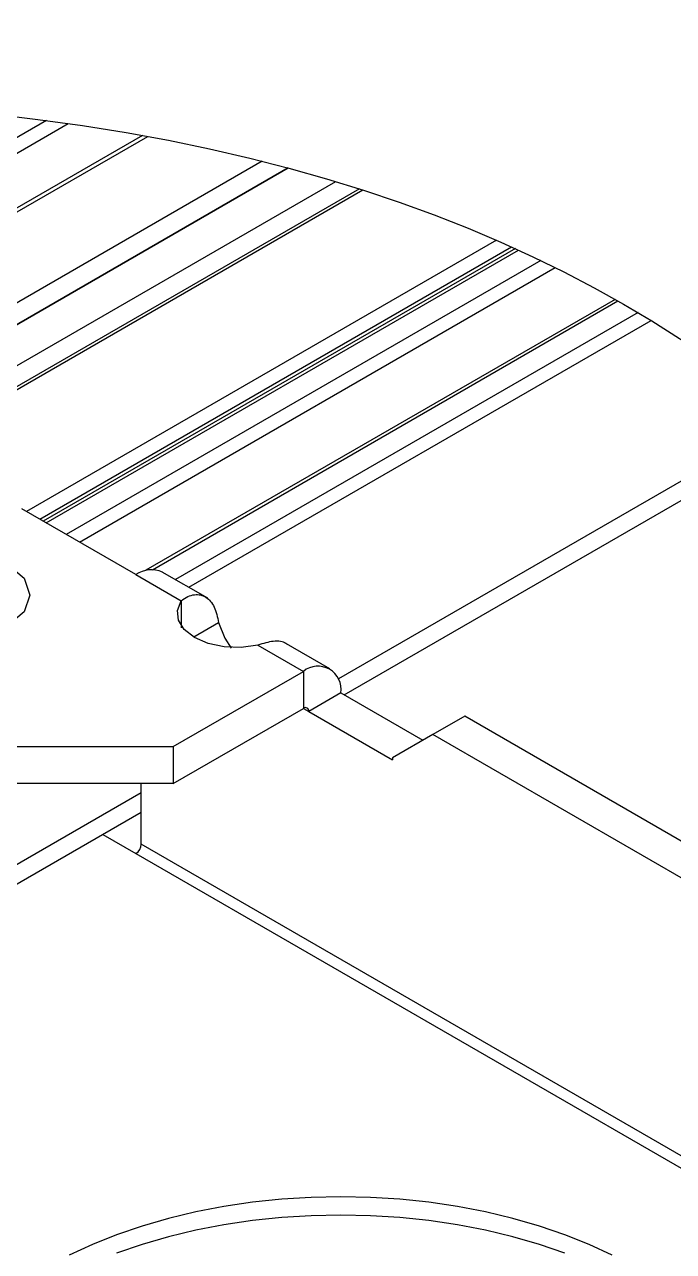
# Model space of a CAD drawing. Extents: x 0 to 10.8, y -11.1 to 0.
# Drawn here: x 4.89 to 5.575, y -5.661 to -4.366 of the extents above; entities that cross this region are included whole.
import ezdxf

# ---------------------------------------------------------------- set-up
doc = ezdxf.new("R2010")
doc.units = 0
doc.header["$LTSCALE"] = 0.5
doc.header["$MEASUREMENT"] = 0
for name, color, linetype in [('Dimension', 10, 'CONTINUOUS'), ('Housing', 150, 'CONTINUOUS'), ('Mounting', 4, 'CONTINUOUS')]:
    doc.layers.add(name, color=color, linetype=linetype)

msp = doc.modelspace()

# ---------------------------------------------------------------- linework, layer by layer
at = {"layer": 'Dimension', "transparency": 16777216}
msp.add_open_spline([(4.2958, -4.4533), (5.6451, -4.3663), (6.2443, -5.5783), (6.8436, -6.7903), (8.1929, -6.7033)], degree=3, dxfattribs=at)
at = {"layer": 'Housing', "transparency": 16777216}
for p, q in [((4.913, -4.4675), (4.1398, -4.9138)), ((4.1469, -4.926), (4.9358, -4.4707)), ((5.0143, -4.4833), (4.1469, -4.984)), ((4.1475, -4.9878), (5.0199, -4.4843)), ((5.1406, -4.5104), (4.6254, -4.8077)), ((4.6556, -4.8131), (5.1678, -4.5175)), ((5.1678, -4.5175), (4.6557, -4.8131)), ((4.6969, -4.8326), (5.2182, -4.5318)), ((5.2431, -4.5395), (4.711, -4.8466)), ((4.7127, -4.849), (5.2468, -4.5407)), ((5.3877, -4.5937), (4.8917, -4.88)), ((4.9058, -4.8881), (5.4037, -4.6008)), ((5.4078, -4.6027), (4.9095, -4.8902)), ((4.9124, -4.8919), (5.4111, -4.6042)), ((5.4345, -4.6151), (4.9336, -4.9042)), ((4.9478, -4.9123), (5.4498, -4.6226)), ((5.5131, -4.6562), (5.0179, -4.942)), ((5.0247, -4.9414), (5.516, -4.6578)), ((5.5372, -4.6701), (5.049, -4.9519)), ((5.0631, -4.96), (5.551, -4.6785)), ((5.6967, -4.7822), (5.2212, -5.0566)), ((5.2271, -5.0736), (5.7111, -4.7942)), ((5.0129, -5.1769), (4.804, -5.2974)), ((4.804, -5.3177), (5.0129, -5.1972))]:
    msp.add_line(p, q, dxfattribs=at)
at = {"layer": 'Mounting', "lineweight": 25, "transparency": 16777216}
for p, q in [((5.0072, -4.9466), (4.887, -4.8773)), ((5.0831, -4.9716), (5.0351, -4.9439)), ((5.0072, -4.9466), (5.0551, -4.9743)), ((5.0551, -4.9743), (5.0551, -5.0028)), ((5.0683, -5.0122), (5.0946, -4.9971)), ((5.1361, -5.021), (5.184, -5.0487)), ((5.2119, -5.0459), (5.1639, -5.0182)), ((5.0467, -5.1279), (5.184, -5.0487)), ((5.184, -5.0487), (5.184, -5.0877)), ((5.2235, -5.0715), (5.1897, -5.091)), ((5.2235, -5.0715), (5.3101, -5.1214)), ((5.0467, -5.167), (5.184, -5.0877)), ((5.184, -5.0877), (5.1897, -5.091)), ((5.1897, -5.091), (5.278, -5.142)), ((5.3543, -5.0959), (5.3205, -5.1154)), ((6.2717, -5.6254), (5.3543, -5.0959)), ((5.3205, -5.1154), (5.278, -5.1399)), ((6.2379, -5.6449), (5.3205, -5.1154)), ((4.7667, -5.1279), (5.0467, -5.1279)), ((5.0467, -5.1279), (5.0467, -5.167)), ((5.278, -5.1399), (5.278, -5.142)), ((5.0467, -5.167), (4.7975, -5.167)), ((5.0129, -5.2311), (5.0129, -5.167)), ((4.9722, -5.2207), (5.0072, -5.2409)), ((5.0072, -5.2409), (6.0125, -5.8211)), ((6.0239, -5.8146), (5.0129, -5.2311))]:
    msp.add_line(p, q, dxfattribs=at)
at = {"layer": 'Mounting', "lineweight": 25, "transparency": 16777216, "flags": 128}
for points in [[(4.793, -4.9238), (4.8153, -4.922), (4.8459, -4.9255), (4.8718, -4.9355), (4.8892, -4.9505), (4.8953, -4.9682), (4.8892, -4.9858), (4.8718, -5.0008)], [(5.1361, -5.021), (5.1185, -5.0234), (5.1005, -5.0227), (5.0836, -5.0192), (5.0691, -5.0129), (5.0583, -5.0046), (5.0521, -4.9948), (5.051, -4.9844), (5.0551, -4.9743)], [(5.0946, -4.9971), (5.1013, -5.0135), (5.1077, -5.0242)], [(5.51, -5.6647), (5.4856, -5.6533), (5.46, -5.6431), (5.4331, -5.6339), (5.4052, -5.6258), (5.3763, -5.6189), (5.3467, -5.6132), (5.3164, -5.6087), (5.2857, -5.6055), (5.2547, -5.6036), (5.2235, -5.603), (5.1922, -5.6036), (5.1612, -5.6055), (5.1305, -5.6087), (5.1002, -5.6132), (5.0706, -5.6189), (5.0417, -5.6258), (5.0138, -5.6339), (4.9869, -5.6431), (4.9613, -5.6533), (4.9369, -5.6647)], [(5.46, -5.6626), (5.4331, -5.6534), (5.4052, -5.6453), (5.3763, -5.6384), (5.3467, -5.6327), (5.3164, -5.6282), (5.2857, -5.625), (5.2547, -5.6231), (5.2235, -5.6225), (5.1922, -5.6231), (5.1612, -5.625), (5.1305, -5.6282), (5.1002, -5.6327), (5.0706, -5.6384), (5.0417, -5.6453), (5.0138, -5.6534), (4.9869, -5.6626)]]:
    msp.add_lwpolyline(points, dxfattribs=at)
at = {"layer": 'Mounting', "lineweight": 25, "transparency": 16777216}
for centre, radius, start, end in [((5.0236, -4.9695), 0.0281, 65.6927, 125.6091), ((5.1994, -5.0676), 0.0244, 350.7797, 129.185), ((5.1862, -5.0904), 0.00349, 350.7797, 129.185), ((5.0006, -5.2305), 0.0123, 302.6023, 357.3977)]:
    msp.add_arc(centre, radius, start, end, dxfattribs=at)
for points, knots in [([(5.0551, -4.9743), (5.0575, -4.9726), (5.0621, -4.9694), (5.0691, -4.9674), (5.0755, -4.9677), (5.0831, -4.9709), (5.0907, -4.9797), (5.0933, -4.9913), (5.0946, -4.9971)], [0, 0, 0, 0, 0.134765, 0.266388, 0.395068, 0.521017, 0.764452, 1, 1, 1, 1]), ([(5.1666, -5.0199), (5.1663, -5.0197), (5.1629, -5.0171), (5.1529, -5.0159), (5.1416, -5.0193), (5.1361, -5.021)], [0, 0, 0, 0, 0.03989, 0.527849, 1, 1, 1, 1])]:
    msp.add_open_spline(points, degree=3, knots=knots, dxfattribs=at)

doc.saveas('drawing.dxf')
